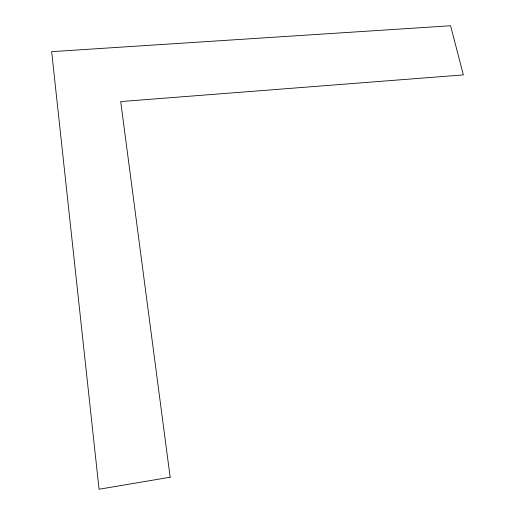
<?xml version="1.0" encoding="UTF-8"?>
<svg xmlns="http://www.w3.org/2000/svg" width="515" height="515" viewBox="0 0 515 515"><rect width="100%" height="100%" fill="white"/><g stroke="black" fill="none" stroke-linecap="round" stroke-linejoin="round"><path stroke-width="0.77" d="M170.15 477.218L99.054 489.25L51.648 51.648L450.593 25.75L463.352 74.9L120.703 101.577L170.15 477.218"/></g></svg>
